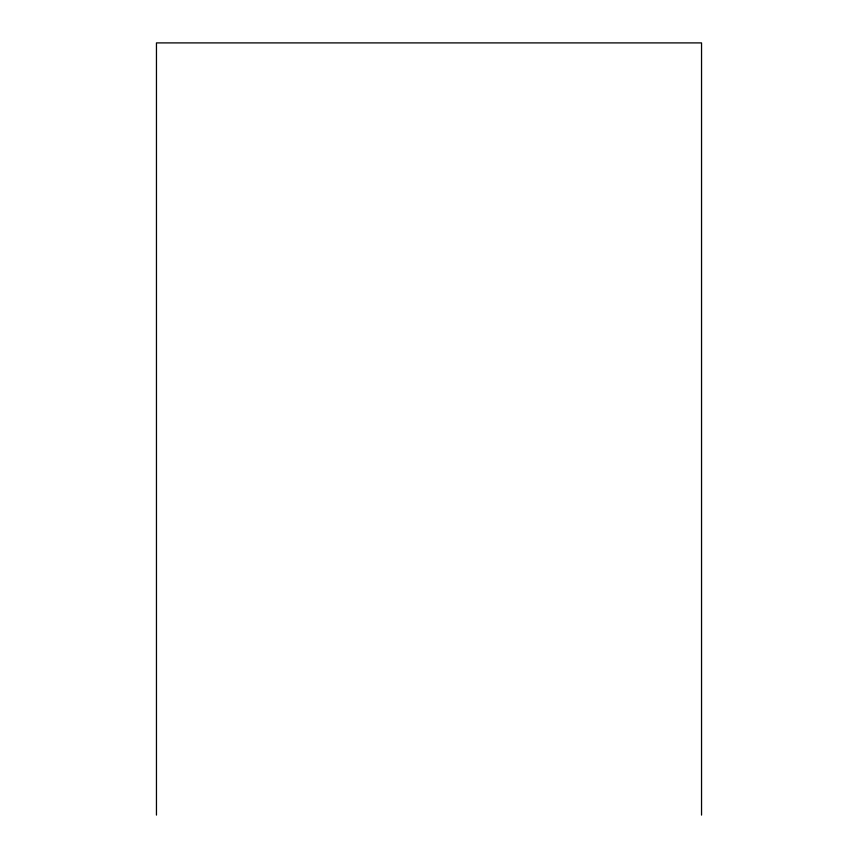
<?xml version="1.0" encoding="UTF-8"?>
<svg xmlns="http://www.w3.org/2000/svg" width="858" height="858" viewBox="0 0 858 858"><rect width="100%" height="100%" fill="white"/><g stroke="black" fill="none" stroke-linecap="round" stroke-linejoin="round"><path stroke-width="1.29" d="M701.544 815.1L701.544 42.9L156.456 42.9L156.456 815.1"/></g></svg>
